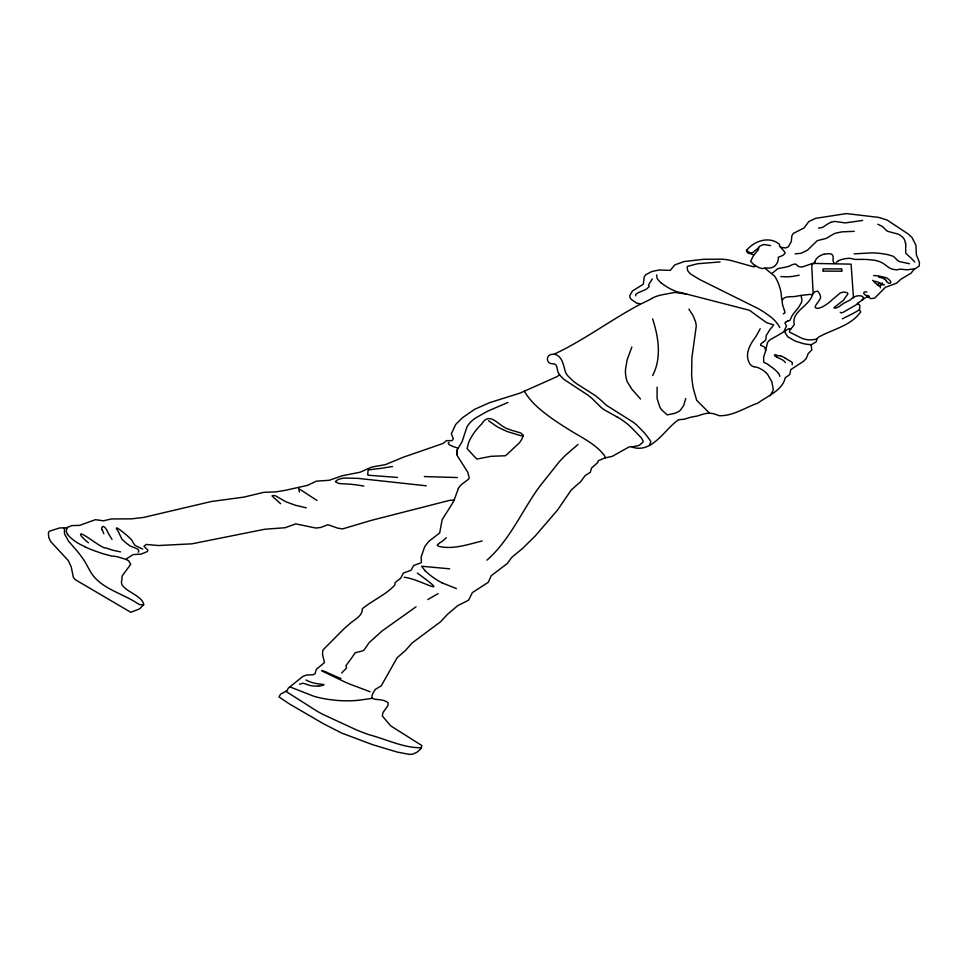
<?xml version="1.0" encoding="UTF-8"?>
<svg xmlns="http://www.w3.org/2000/svg" width="968" height="968" viewBox="0 0 968 968"><rect width="100%" height="100%" fill="white"/><g stroke="black" fill="none" stroke-linecap="round" stroke-linejoin="round"><path stroke-width="1.45" d="M784.467 310.377C780.51 300.237 780.607 296.281 793.409 296.656A82.994 47.916 0 0 0 800.984 295.421L810.071 294.405A10.672 6.159 0 0 1 812.491 294.695L814.62 291.828L817.295 291.223A1.803 1.041 0 0 1 818.045 291.489L819.472 293.594A64.07 36.99 0 0 1 819.993 294.756L820.634 297.043A6.861 3.957 0 0 1 820.574 297.672L820.029 298.967A70.228 40.547 0 0 1 818.88 300.988L816.218 304.63A14.568 8.409 0 0 0 815.685 305.501L815.552 305.779A21.659 12.499 0 0 0 815.274 306.529A33.081 19.106 0 0 0 815.104 307.11L816.169 308.163A4.09 2.359 0 0 0 817.186 308.32A3.485 2.009 0 0 0 818.347 308.296L821.747 307.195A21.937 12.669 0 0 0 823.381 306.36L825.583 304.993A114.853 66.308 0 0 0 827.821 303.456L830.75 301.169A12.245 7.066 0 0 0 831.451 300.407L839.897 293.256A6.546 3.775 0 0 1 840.454 292.953A8.24 4.755 0 0 1 843.612 292.058L847.024 292.638A5.735 3.315 0 0 1 847.484 293.014L847.702 293.256A2.674 1.537 0 0 1 847.908 293.788L843.406 300.262L836.679 305.513A34.049 19.662 0 0 1 835.553 306.324C830.471 310.099 839.716 307.195 840.805 305.271A32.259 18.622 0 0 0 841.797 304.605L843.201 303.625A16.867 9.741 0 0 1 844.314 302.948L848.355 300.903A52.962 30.577 0 0 0 850.654 299.656C856.208 292.76 871.539 295.639 857.454 303.238L857.261 303.795C862.415 304.981 857.975 309.216 860.153 310.97A2.505 1.452 0 0 1 860.346 312.434C850.957 325.175 834.852 328.83 821.421 335.618A15.706 9.063 0 0 0 818.541 337.239L816.907 338.739L816.314 341.777L811.063 344.911L811.825 349.871L808.195 353.647L806.163 358.668L803.718 361.161L790.759 369.607L789.791 374.519L785.23 377.798C782.531 390.31 767.818 395.839 758.138 402.93A6.05 3.497 0 0 1 755.56 403.922C743.884 408.46 732.171 416.228 719.055 415.695C709.786 411.606 706.168 413.094 697.287 416.034A155.703 89.891 0 0 1 691.733 416.954L684.037 419.265L678.641 419.713C664.447 429.102 652.081 454.682 631.233 446.768A4.537 2.614 0 0 0 628.801 447.095L612.175 456.388L604.697 457.949L598.369 460.744L597.486 462.837L591.521 468.052L590.335 472.299L585.241 475.469L580.703 481.616L571.181 490.074L557.532 510.051L535.159 536.066L522.502 548.505L511.709 557.411L507.329 563.485L491.212 575.718L488.283 582.288L472.396 592.61L468.597 600.184L457.707 605.653L447.519 614.305L440.573 621.759L411.872 643.151L405.531 650.435L397.134 657.72L381.235 685.852L375.402 689.313C365.081 704.45 380.037 696.004 388.192 702.828L387.95 705.611L382.917 712.593L382.348 715.969L390.649 725.843L421.903 745.566L420.608 749.05L417.014 752.196L412.888 754.096L409.379 754.399L397.231 752.075L372.74 744.719L341.777 733.115L323.554 723.81L290.073 704.341L278.966 696.936L280.708 694.056L287.121 690.632L288.222 688.248L302.681 676.523L306.59 674.999L312.979 674.781L315.12 673.619L316.233 669.433L324.461 662.572L322.513 654.416L322.889 650.072L340.579 632.213A161.971 93.509 0 0 1 348.867 624.554C353.707 619.653 362.552 616.664 362.359 608.678C372.68 600.281 385.809 594.812 394.799 585.108L395.174 582.506L400.595 578.332L403.353 573.08L411.025 570.297L413.651 565.542L421.419 562.65L421.165 556.951L424.746 546.569L428.776 541.39L439.702 532.932L442.134 519.731L453.23 502.077L453.641 500.141L449.709 500.335L370.865 520.506L342.684 528.879L337.723 528.153L327.898 524.692L320.662 527.487L315.81 528.032L295.712 523.882L285.161 527.717L264.869 529.242L191.894 543.834L158.28 545.529L146.192 544.452L143.954 546.315L147.862 550.054L147.463 551.47L141.243 554.095L133.136 554.567L126.59 558.742L126.36 559.504L128.647 560.75L130.716 564.308L122.15 575.936L121.895 578.38A21.84 12.608 0 0 1 121.544 581.139C119.766 590.214 141.836 594.449 143.772 604.468L139.658 608.884L130.765 612.272L74.96 579.481L73.29 577.11L71.221 566.824L68.256 560.533L50.832 541.717L48.763 537.663L48.4 533.041L49.235 531.275L59.629 527.935L64.941 527.899A1.682 0.968 0 0 0 66.502 527.79L71.814 525.6L79.618 525.382L95.445 519.671L103.515 520.796L111.453 518.945L131.563 518.86L143.566 517.432L211.351 501.509L243.912 497.104L263.756 492.337L275.82 491.865L285.451 490.304L307.401 485.391L316.415 481.156L329.241 480.285L342.224 475.76L360.144 472.202A108.113 62.424 0 0 0 365.614 469.71L372.075 466.999L385.373 464.652L403.414 457.174L443.102 443.441L446.466 440.634L452.165 440.634L453.339 438.71L451.318 433.858L455.65 424.541L462.401 417.765L474.55 409.367L489.3 402.773L519.985 393.117L557.399 376.467L559.528 374.41C555.729 371.095 559.177 363.339 552.159 363.762C545.577 363.411 545.867 354.385 552.486 354.288A2.335 1.343 0 0 1 554.083 354.203C584.019 340.24 610.869 319.827 640.09 304.363L649.334 299.862A42.447 24.502 0 0 0 651.04 298.943L651.67 298.58M813.132 293.401L811.765 266.43A58.443 33.747 0 0 1 811.837 265.643L812.261 264.252A1.343 0.774 0 0 1 812.515 264.058L812.842 263.913A5.856 3.376 0 0 1 814.136 263.574L815.044 262.401A27.467 15.863 0 0 1 815.25 261.36M657.103 387.212L657.103 398.574L659.861 407.153A46.912 27.092 0 0 0 661.664 409.887L667.242 414.885L674.333 413.469A57.463 33.178 0 0 0 676.039 412.779L678.024 411.86A14.363 8.301 0 0 0 680.226 410.384L683.71 405.495L685.719 398.55M64.36 527.79L64.493 533.84L68.498 541.064A108.489 62.63 0 0 0 70.833 543.81L76.944 550.804A312.724 180.556 0 0 1 80.429 555.245L83.599 559.637A130.595 75.395 0 0 1 85.886 563.316L88.052 567.333A176.176 101.713 0 0 0 89.6 570.104C99.159 588.665 122.355 592.852 138.424 604.056A19.602 11.313 0 0 0 139.295 604.456L143.675 604.988M841.87 271.028L841.894 270.931A8.107 4.683 0 0 0 841.87 270.495L841.7 269.273A1.948 1.125 0 0 0 841.64 269.019M765.652 350.755L764.853 347.367A5.058 2.928 0 0 0 764.03 346.75L761.126 345.503A1.452 0.835 0 0 1 760.763 345.165M770.576 245.618L764.418 244.553A5.481 3.158 0 0 0 762.905 244.771L759.59 246.271A4.913 2.831 0 0 0 758.9 247.046L758.476 248.957A12.415 7.175 0 0 1 758.198 249.925L753.915 254.995M457.005 450.059L456.727 453.363A26.705 15.415 0 0 0 457.138 455.492L467.689 472.094L469.202 477.708A9.692 5.602 0 0 1 468.355 479.329L463.999 482.633A26.62 15.367 0 0 0 458.336 488.453M882.15 282.801A3.17 1.827 0 0 1 881.909 284.168L881.812 284.326A3.884 2.239 0 0 1 880.493 285.499M812.515 294.623C809.308 306.324 791.183 311.369 794.256 324.292A7.974 4.61 0 0 1 793.978 325.103L789.731 330.378L789.465 332.036A4.417 2.553 0 0 0 789.731 332.23A3.182 1.839 0 0 0 789.997 332.399L791.171 332.944A54.873 31.678 0 0 1 792.901 333.766L801.964 338.316A16.008 9.244 0 0 0 804.444 339.115A19.904 11.495 0 0 0 806.84 339.623A12.1 6.982 0 0 0 810.071 339.913L816.714 339.224M792.114 364.73L792.356 362.976A4.211 2.432 0 0 0 791.933 362.238L789.961 360.955A29.463 17.013 0 0 1 788.993 360.435L788.678 360.241A54.377 31.387 0 0 1 787.42 359.491L785.387 358.208M631.862 347.052L627.131 359.842L625.497 369.51A107.738 62.206 0 0 0 625.618 374.785L626.199 378.403A56.713 32.743 0 0 0 627.445 382.07L631.874 389.209L640.562 399.034M458.396 488.465L453.835 500.904M652.614 375.548C661.858 358.027 658.518 336.9 652.614 318.871M760.183 328.745L756.831 334.952A120.661 69.66 0 0 1 754.725 338.195C749.91 344.656 745.07 353.852 748.857 361.887A32.706 18.888 0 0 0 749.873 363.871L750.176 364.271A7.889 4.55 0 0 0 753.903 366.751M67.252 527.475L66.26 530.742A13.794 7.962 0 0 0 66.586 532.485L67.663 534.36M507.946 402.47L487.618 411.17L475.143 418.236A49.707 28.701 0 0 0 472.045 420.753A50.844 29.355 0 0 0 470.4 422.363A48.158 27.806 0 0 0 466.903 427.021L462.111 441.686L457.392 449.575A25.458 14.689 0 0 0 456.799 451.838L456.836 454.524M784.54 312.942L783.257 313.898M880.505 285.499L879.246 285.85A3.993 2.311 0 0 1 877.77 285.173L878.17 284.06A2.747 1.585 0 0 1 879.174 283.636L880.904 283.624A52.357 30.226 0 0 0 881.86 284.156A2.686 1.549 0 0 0 883.227 284.689M784.116 331.116L786.44 326.168A5.808 3.352 0 0 0 786.294 325.502L784.866 323.034L786.355 321.63M649.552 445.316L650.883 441.456L646.176 434.995A308.066 177.858 0 0 0 642.97 431.353L636.412 424.746A61.359 35.417 0 0 0 633.048 422.084L606.863 405.568A56.084 32.38 0 0 1 604.673 403.741L602.411 401.623A96.776 55.878 0 0 0 600.547 399.905A132.894 76.726 0 0 0 594.896 395.307L577.279 384.114A81.36 46.972 0 0 1 572.995 380.884L568.047 376.092A38.139 22.022 0 0 1 565.663 372.535C563.279 365.71 563.025 356.805 554.664 354.167M652.347 278.905L648.693 284.64A6.679 3.848 0 0 0 648.814 285.499L649.056 286.117A3.049 1.754 0 0 1 649.105 286.673L646.612 289.008A31.242 18.041 0 0 1 643.248 290.606L640.126 291.9A28.774 16.613 0 0 0 637.634 293.026L636.315 293.933A4.368 2.517 0 0 0 635.686 294.938L635.71 295.833M771.98 273.496L777.715 268.693L783.971 267.434A13.044 7.538 0 0 0 786.996 266.805C790.094 266.599 795.236 261.541 797.378 265.583A4.308 2.493 0 0 0 800.596 266.89L801.298 266.938A5.989 3.461 0 0 0 802.496 266.902L815.02 262.558M421.431 747.756C403.922 748.119 386.462 739.31 369.461 734.845A189.607 109.469 0 0 1 356.853 730.09L322.816 714.36A226.028 130.498 0 0 1 317.201 711.298L285.802 691.297M446.296 537.748L443.271 540.471A33.807 19.517 0 0 1 440.694 542.298L440.392 542.479M486.964 560.157C507.571 542.032 519.332 516.743 534.227 494.224A369.316 213.226 0 0 1 540.725 485.077L559.141 461.942A197.581 114.079 0 0 1 565.905 454.887L577.993 444.469M758.646 247.687L753.056 252.382A2.831 1.633 0 0 1 749.329 252.442L746.497 250.131M341.668 672.99L346.435 668.077A4.32 2.493 0 0 0 346.471 667.291L346.012 666.081A4.32 2.493 0 0 1 345.963 665.645L352.316 657.042A27.31 15.766 0 0 0 352.933 656.062L355.232 652.71L362.068 651.028A6.558 3.787 0 0 0 363.992 650.036L366.945 645.898A86.382 49.876 0 0 1 369.389 642.413L381.888 631.136L416.071 606.767M770.032 395.743L773.033 390.649A53.458 30.867 0 0 0 773.275 389.451L771.847 381.803L767.455 374.144A34.364 19.844 0 0 0 762.264 369.776L758.9 367.997A12.572 7.26 0 0 0 756.516 367.223L753.987 366.666M640.271 303.916L636.726 303.129L631.475 299.56A12.269 7.078 0 0 1 629.757 295.651L632.419 291.005L643.296 284.229L644.252 276.824L645.535 274.876L651.621 271.584L659.148 269.999L670.292 270.387L674.756 264.905L684.037 261.566L703.567 259.291L721.644 259.17A33.819 19.529 0 0 1 734.373 261.433L753.721 266.853L755.33 266.333L750.624 261.372L753.818 254.814L747.49 252.854L746.413 250.531C753.89 241.056 769.233 235.587 779.397 244.287L779.639 246.489L781.019 247.36L785.81 247.929L788.303 246.828L791.267 241.649L791.872 235.829L793.179 233.494L804.045 227.928L808.897 221.466L815.709 218.332L846.347 213.577L878.775 217.401L887.196 220.063L908.444 234.159L912.025 237.535L915.909 245.243L916.357 254.657L919.455 262.473L919.261 266.018L913.84 269.612L911.094 273.133L901.051 279.123L896.61 283.176L885.405 287.302L874.685 298.132L870.934 298.652L867.195 296.644L864.061 298.592A11.761 6.788 0 0 1 863.069 299.499L861.919 300.298M656.74 274.864L657.018 278.143A29.887 17.255 0 0 0 661.059 282.789M763.437 341.946L762.421 342.66A29.234 16.88 0 0 0 761.889 343.047L761.32 343.519A3.521 2.033 0 0 0 760.679 345.177M767.902 364.44A14.871 8.579 0 0 0 765.773 363.254L764.708 362.819A4.465 2.577 0 0 1 763.691 361.996L763.631 357.156A93.92 54.22 0 0 1 763.994 355.921L765.422 351.565A57.717 33.323 0 0 0 766.051 349L767.442 342.781A16.153 9.329 0 0 1 770.576 339.453L775.55 336.658A157.578 90.98 0 0 0 778.683 334.904L788.279 328.999A1.404 0.811 0 0 1 788.847 328.733L790.989 328.769M439.847 542.818L437.415 544.815A1.996 1.149 0 0 0 437.609 545.577L438.335 546.085A5.094 2.94 0 0 0 439.303 546.46C453.714 549.691 468.306 544.282 482.197 540.979M427.844 599.543L438.153 593.59M138.109 552.22C141.788 548.287 130.547 547.525 128.575 544.73A64.481 37.232 0 0 1 126.578 543.423L121.92 539.236L118.616 532.17A41.503 23.958 0 0 0 117.781 530.754C110.509 521.026 132.507 539.515 132.434 541.136A9.414 5.433 0 0 1 132.701 542.044L134.915 545.323L142.707 549.11M842.354 318.823L851.187 314.431A114.853 66.308 0 0 0 858.991 310.05M299.548 684.231L302.911 683.226L306.07 684.11A16.795 9.692 0 0 0 311.999 685.84A21.949 12.669 0 0 0 317.77 686.07L318.666 686.034M838.578 260.719L841.228 259.642A20.219 11.664 0 0 1 845.064 258.698L848.67 258.323A8.119 4.683 0 0 1 850.993 258.504L854.32 259.291A5.034 2.904 0 0 0 855.155 259.412L858.822 259.412A66.26 38.26 0 0 1 866.88 259.484L874.661 260.283A20.013 11.556 0 0 1 883.917 263.877L889.132 267.737A13.673 7.901 0 0 0 890.003 268.184A14.919 8.615 0 0 0 893.367 269.406L896.743 269.903A2.71 1.561 0 0 0 897.59 269.794L899.32 269.237A2.239 1.295 0 0 1 900.095 269.14L907.113 269.806L914.966 268.717M831.222 222.277L833.375 221.648A5.639 3.255 0 0 1 835.239 221.478L845.306 222.906L862.645 220.45M449.079 442.34L448.232 443.017L448.765 444.227A8.192 4.731 0 0 0 449.6 444.977L453.097 446.466A101.64 58.685 0 0 1 455.988 447.494L458.021 448.257M787.904 321.025L789.61 320.384A3.122 1.803 0 0 0 790.166 319.972L791.473 317.008A26.935 15.548 0 0 1 792.272 315.435L793.494 313.68A86.805 50.118 0 0 1 794.341 312.603L797.705 308.514A74.004 42.725 0 0 0 798.757 307.074L801.141 303.129A25.676 14.822 0 0 0 801.903 300.177L801.141 295.385M857.454 304.097L844.955 311.248A21.78 12.572 0 0 1 841.567 312.966L840.248 312.325M799.193 275.19L792.683 276.412A35.175 20.304 0 0 1 786.367 276.8L780.837 276.582M824.155 254.233L828.802 253.628A5.034 2.904 0 0 1 830.943 254.015A4.138 2.384 0 0 1 832.311 254.79L833.133 256.351L833.073 260.501A17.339 10.007 0 0 0 833.678 262.364L834.307 263.381M392.56 466.503L380.46 468.439A72.394 41.793 0 0 1 376.37 468.851L368.844 469.855A3.4 1.96 0 0 0 368.094 470.363L367.683 474.768A2.94 1.694 0 0 0 368.3 475.215L397.533 477.442M371.894 698.388L358.015 700.36M841.676 271.173L841.591 271.173A13.249 7.647 0 0 1 840.998 271.185L823.139 271.101M814.995 263.441L851.09 264.143L853.498 297.975M632.189 446.841L638.384 445.619A8.458 4.888 0 0 0 639.63 445.014L642.946 442.17A5.263 3.037 0 0 0 643.212 441.226L641.36 437.875L631.547 427.723A95.36 55.055 0 0 0 617.027 416.845M854.212 253.858L871.611 252.89A42.604 24.599 0 0 1 875.58 253.011A51.34 29.645 0 0 1 887.801 254.657L892.678 256.084A9.027 5.215 0 0 1 894.166 256.968L897.59 260.44A10.902 6.292 0 0 0 899.599 261.626L909.472 263.732M884.45 284.652L884.123 284.665A4.199 2.42 0 0 1 881.884 284.144M720.083 261.929L697.638 263.719L687.703 266.333A3.957 2.287 0 0 0 687.171 266.914L687.57 270.338A24.381 14.072 0 0 0 690.898 274.198L699.852 279.631L757.182 308.102A118.338 68.317 0 0 1 762.409 311.127A151.843 87.665 0 0 1 765.192 312.882L771.375 317.395A63.029 36.397 0 0 1 778.187 324.861L779.784 327.523M818.565 228.061L821.602 227.649A6.062 3.497 0 0 0 822.933 227.153L826.103 225.048A26.814 15.476 0 0 1 831.173 222.241M854.236 231.34L842.148 231.836L835.517 233.191A12.886 7.442 0 0 0 833.242 234.196L826.478 238.285A6.558 3.787 0 0 1 825.389 238.6L817.295 240.645L808.268 249.429A29.451 17 0 0 1 806.61 250.639L800.96 253.326L795.176 253.894M457.404 477.539L424.311 476.571M878.617 277.163L880.928 277.586A16.783 9.692 0 0 1 883.59 278.578L884.014 278.784M404.128 577.315C418.333 578.174 455.045 600.596 417.305 573.056M449.684 568.821L421.637 566.244L425.218 570.902M841.519 268.923L823.163 268.862A7.442 4.295 0 0 0 823.272 271.04M522.998 436.338L507.668 431.68A179.673 103.733 0 0 1 504.413 430.276L500.335 428.376A61.407 35.453 0 0 1 496.318 426.186L488.501 420.693M426.271 485.803L358.269 478.398L344.814 478.035A16.432 9.486 0 0 0 337.892 479.632L335.46 481.423A1.67 0.968 0 0 0 335.545 481.846L338.231 483.214A11.374 6.57 0 0 0 340.918 483.673L347.609 484.036A51.885 29.96 0 0 1 351.142 484.278L354.252 484.617A103.794 59.931 0 0 1 359.334 485.331L363.883 486.069M867.51 296.68L868.998 296.293M120.504 551.881L114.865 550.707A53.7 31 0 0 1 105.452 547.731C104.012 550.405 75.044 526.326 81.506 536.429A57.027 32.924 0 0 0 82.474 537.446L84.773 539.66A87.628 50.59 0 0 0 88.427 542.733M306.275 507.849L295.01 505.139L286.395 501.956A34.074 19.675 0 0 1 283.273 500.274L275.65 495.894A8.059 4.646 0 0 0 274.525 495.592A9.45 5.457 0 0 0 273.811 495.459L271.984 495.834L274.392 498.242A64.953 37.498 0 0 1 276.739 500.129L280.635 503.711M780.631 356.042L778.49 355.643A19.481 11.241 0 0 1 777.836 355.522L777.631 355.474A8.252 4.767 0 0 1 776.094 355.014L775.973 354.978A6.715 3.872 0 0 0 775.489 354.796L774.412 354.966L774.751 355.837A13.068 7.538 0 0 0 777.074 357.216M686.615 294.091L675.567 292.493A10.624 6.135 0 0 0 673.474 292.663L671.163 293.098A73.048 42.169 0 0 1 669.493 293.425L663.116 294.599A29.633 17.109 0 0 0 651.524 298.495M456.412 588.58L442.364 582.978M126.36 559.492L117.164 556.709A13.068 7.538 0 0 0 115.325 556.406L112.99 556.164A16.674 9.632 0 0 1 111.017 555.874L104.399 554.144A124.037 71.62 0 0 1 100.2 552.788L97.308 551.796A154.553 89.237 0 0 1 90.06 549.086L85.099 546.981M370.091 691.745L350.234 684.279A184.235 106.359 0 0 1 345.152 682.125L322.078 671.005A2.251 1.307 0 0 1 321.86 670.642A4.344 2.505 0 0 1 321.787 670.425L326.712 672.252A51.159 29.536 0 0 0 329.023 673.438L340.99 678.568M877.867 224.249L881.921 226.27A16.529 9.535 0 0 1 883.784 227.746L885.95 230.106A8.688 5.022 0 0 0 888.104 231.437L897.941 234.062A12.427 7.175 0 0 1 899.345 234.692L902.6 237.099A22.046 12.729 0 0 1 904.596 239.979L905.588 243.392M290.049 686.941L314.019 696.319A65.945 38.079 0 0 0 319.972 697.843L322.078 698.291A80.647 46.561 0 0 0 328.951 699.489L336.731 700.384A72.842 42.06 0 0 0 358.015 700.36M777.038 357.24L780.244 358.765A42.229 24.381 0 0 1 781.708 359.503L782.253 359.806A13.032 7.526 0 0 1 784.225 361.245L785.399 362.576M616.943 416.893L604.722 410.057A43.185 24.938 0 0 1 600.862 407.189L592.513 398.937A70.228 40.547 0 0 0 587.165 394.641L564.235 379.589A68.897 39.785 0 0 1 559.577 374.822M880.626 283.455L878.581 282.329A6.812 3.933 0 0 0 877.698 281.978L874.999 281.325A25.337 14.629 0 0 1 874.358 281.18L873.088 280.768A1.464 0.847 0 0 1 872.676 280.369L872.652 280.309M767.902 364.44L772.283 367.562A75.927 43.838 0 0 1 776.953 371.615L778.478 373.358M316.996 500.444L298.64 488.537L299.414 492.01M764.889 268.172L774.218 275.795A35.598 20.546 0 0 1 775.695 277.804L777.074 280.405A145.454 83.974 0 0 1 780.426 289.783L780.583 290.364A87.084 50.275 0 0 1 781.249 294.332L781.503 297.345A105.548 60.936 0 0 0 781.733 299.209L781.805 299.693M866.929 292.058C861.52 290.86 863.722 295.591 867.655 295.688A7.248 4.187 0 0 1 869.034 296.281M661.035 282.801L664.133 285.112A76.23 44.008 0 0 0 670.824 289.105L675.833 291.368A18.174 10.491 0 0 0 677.418 291.876L682.101 292.965A72.866 42.072 0 0 1 685.368 293.764L748.433 310.002A18.065 10.43 0 0 1 750.527 311.018L756.807 315.689A40.523 23.389 0 0 0 758.38 316.826L766.269 322.417A8.192 4.731 0 0 0 767.818 323.094L773.614 324.849L772.004 327.257A36.784 21.236 0 0 0 770.274 329.023L766.22 335.509L765.882 339.224A6.679 3.86 0 0 1 765.373 340.264L764.103 341.45A40.608 23.438 0 0 1 763.437 341.946M709.133 412.767L696.694 400.341L693.282 388.434A366.376 211.532 0 0 1 691.624 375.1L691.914 357.603L696.258 326.252A65.183 37.631 0 0 0 695.399 321.279L693.1 315.689L688.926 309.167M780.801 247.288L785.06 252.503A4.985 2.88 0 0 1 784.963 253.241L783.548 254.874A10.491 6.05 0 0 1 780.861 256.242L778.78 257.004A2.384 1.379 0 0 0 778.369 257.306C778.599 263.574 773.904 269.092 767.128 267.954A26.511 15.306 0 0 0 766.293 268.015L766.027 268.027A9.644 5.566 0 0 0 764.502 268.233L763.982 268.33A13.225 7.635 0 0 1 763.498 268.414L763.183 268.463A3.182 1.839 0 0 1 761.55 268.414L760.086 268.015A20.921 12.088 0 0 1 754.871 265.196M877.383 284.834L876.984 284.398A7.381 4.259 0 0 0 875.75 283.358L875.58 283.261A10.382 5.989 0 0 1 873.959 281.748M914.76 261.977L910.888 257.887A49.791 28.738 0 0 0 909.085 256.351L905.733 253.229L905.661 248.304A60.669 35.029 0 0 0 905.612 243.392M886.107 280.526C888.067 285.185 894.335 283.479 888.043 278.784A10.902 6.292 0 0 0 886.035 277.671L878.484 275.94A48.291 27.878 0 0 0 873.789 275.541M111.998 539.394L108.38 533.477A64.711 37.365 0 0 1 107.642 531.928L107.267 531.069A25.083 14.484 0 0 0 104.834 527.415L103.782 526.665A1.573 0.907 0 0 0 102.717 526.447L101.64 528.02A17.242 9.958 0 0 0 102.184 529.871M524.39 391.193C530.948 402.712 541.62 411.097 552.244 418.684A327.958 189.353 0 0 0 566.401 427.989C579.288 436.507 594.618 442.896 604.31 455.335A30.734 17.751 0 0 1 605.375 457.816M102.16 529.871L102.765 531.105A44.105 25.458 0 0 1 103.782 533.755M784.504 331.395L787.613 336.67L794.534 340.712A60.379 34.86 0 0 0 796.349 341.462L803.041 343.567A26.826 15.488 0 0 0 811.196 344.644M879.295 285.826A4.695 2.71 0 0 1 880.372 287.774M780.765 355.921A16.952 9.789 0 0 1 785.29 358.245M778.49 373.358A16.383 9.462 0 0 1 779.784 376.407M786.343 321.63A11.664 6.728 0 0 1 787.904 321.025M815.141 261.36A16.553 9.559 0 0 1 824.07 254.136M835.856 263.417A10.43 6.026 0 0 1 838.506 260.682M442.279 583.026A95.554 55.164 0 0 1 425.254 570.89M318.666 685.973A9.136 5.276 0 0 0 323.251 685.15L323.941 684.582L319.392 683.952A26.088 15.064 0 0 1 316.149 683.529A19.36 11.168 0 0 1 314.394 683.166L312.047 682.513A32.271 18.634 0 0 1 305.961 679.96M784.395 310.389A12.209 7.054 0 0 1 784.733 312.954M884.147 278.711A9.995 5.772 0 0 1 886.095 280.538M85.305 546.811A56.325 32.513 0 0 1 67.518 534.396M523.119 435.261L522.684 437.27A44.758 25.846 0 0 1 518.933 443.271L509.616 451.983A74.935 43.258 0 0 0 507.208 454.294L505.199 455.759L490.994 456.315L476.764 459.074L467.096 448.607L468.718 442.219A135.145 78.021 0 0 1 470.484 438.589L472.82 434.668A121.799 70.325 0 0 1 476.559 429.574L478.579 427.227A95.554 55.164 0 0 1 481.592 424.141C490.002 410.105 498.798 426.803 508.66 429.151A26.596 15.355 0 0 0 511.286 430.179L520.941 433.035L523.119 435.261"/></g></svg>
